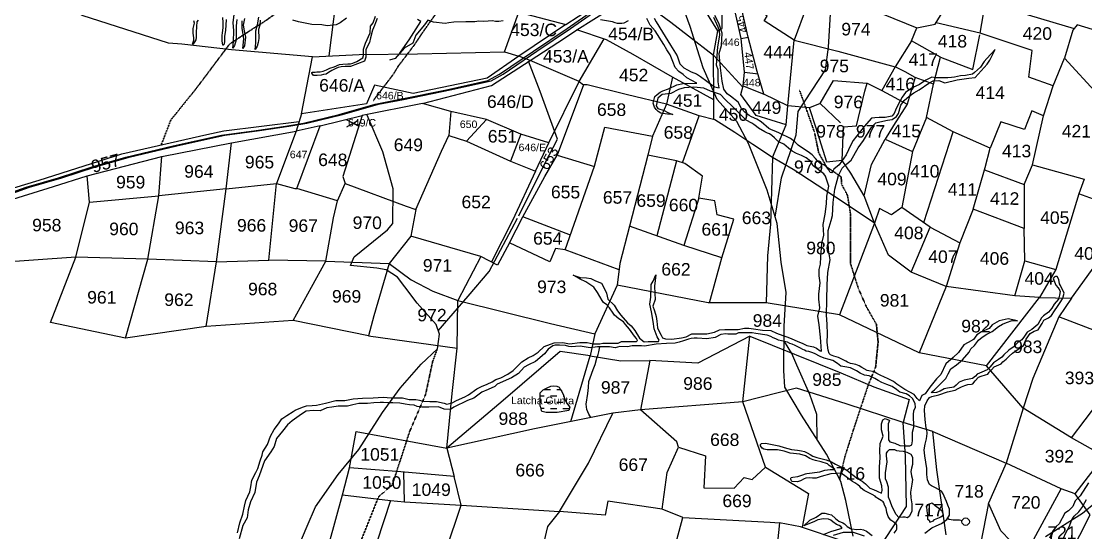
# Model space of a CAD drawing. Header units: inches. Extents: x 304037 to 460575, y 1453943 to 1639883.
# Drawn here: x 343089 to 345989, y 1588310 to 1589703 of the extents above; entities that cross this region are included whole.
import ezdxf

# ---------------------------------------------------------------- set-up
doc = ezdxf.new("R2010")
doc.units = ezdxf.units.IN
doc.header["$MEASUREMENT"] = 0
doc.linetypes.add('ACAD_ISO02W100', pattern=[15, 12, -3])
doc.linetypes.add('ACAD_ISO07W100', pattern=[3, 0, -3])
for name, color, linetype in [('CARTTRACK', 30, 'ACAD_ISO02W100'), ('NALA', 4, 'Continuous'), ('SURVEY_BND', 7, 'Continuous'), ('SURVEY_NO', 7, 'Continuous'), ('WATER_BODY', 4, 'Continuous')]:
    doc.layers.add(name, color=color, linetype=linetype)
doc.layers.add('FOOTPATH', color=150, linetype='ACAD_ISO07W100', lineweight=30)
doc.layers.add('ROAD', color=1, linetype='Continuous', lineweight=25)
doc.styles.get("Standard").update_dxf_attribs({"font": 'arial.ttf'})
doc.dimstyles.get("Standard").update_dxf_attribs({"dimtxt": 0.18, "dimasz": 0.18, "dimexe": 0.18, "dimexo": 0.0625, "dimgap": 0.09, "dimtad": 0, "dimtih": 1, "dimtoh": 1, "dimdec": 4, "dimzin": 0, "dimdsep": 46, "dimtxsty": 'Standard', "dimcen": 0.09, "dimadec": 0, "dimazin": 0, "dimtfac": 1, "dimtdec": 4, "dimtofl": 0, "dimtmove": 0, "dimatfit": 3, "dimfxl": 0, "dimtolj": 1, "dimtzin": 0, "dimarcsym": 0})
pattern_1 = [(0, (1710.635, -71.4958), (1.25, 1.25), [1.25, -1.25])]

# ---------------------------------------------------------------- blocks, each defined once
blk = doc.blocks.new('DACHURU')
at = {"layer": 'WATER_BODY'}
h = blk.add_hatch(dxfattribs=at)
h.set_pattern_fill('DASH', color=256, scale=10, style=0)
h.set_pattern_definition(pattern_1)
h.paths.add_polyline_path([(2135.03, 410.71), (2134.54, 410.92), (2133.91, 410.97), (2133.35, 410.86), (2132.63, 410.57), (2131.88, 410.18), (2131.26, 409.57), (2131.26, 408.74), (2131.26, 407.54), (2131.28, 406.97), (2131.44, 406.43), (2131.56, 405.97), (2131.69, 405.81), (2132.5, 405.65), (2134.67, 405.65), (2136.97, 406.07), (2137.18, 406.74), (2136.5, 407.57), (2136.19, 408.25), (2135.94, 409.1), (2135.57, 409.83), (2135.23, 410.29)])
h.paths.add_polyline_path([(2125.06, 406.85), (2137.84, 406.85), (2137.84, 409.21), (2125.06, 409.21)], flags=9)
h = blk.add_hatch(dxfattribs=at)
h.set_pattern_fill('DASH', color=256, scale=10, style=0)
h.set_pattern_definition(pattern_1)
h.paths.add_polyline_path([(2132.63, 410.57), (2131.88, 410.18), (2131.26, 409.57), (2131.26, 408.74), (2131.26, 407.54), (2131.28, 406.97), (2131.44, 406.43), (2131.56, 405.97), (2131.69, 405.81), (2132.5, 405.65), (2134.67, 405.65), (2136.97, 406.07), (2137.18, 406.74), (2136.5, 407.57), (2136.19, 408.25), (2135.94, 409.1), (2135.57, 409.83), (2135.23, 410.29), (2135.03, 410.71), (2134.54, 410.92), (2133.91, 410.97), (2133.35, 410.86)])
at = {"layer": 'CARTTRACK'}
for points in [[(2193.78, 381.34), (2192.26, 388.42), (2191.26, 392.22), (2188.37, 397.62), (2183.38, 405.36), (2180.01, 410.96), (2179.77, 414.25), (2179.79, 423.07), (2180.16, 429.83), (2179.17, 435.85), (2178.31, 443.53), (2176.28, 450.15), (2172.53, 459.43), (2170.19, 463.85), (2166.24, 468.19), (2163.41, 474.46), (2160.77, 482.69), (2158.8, 487.92)], [(2232.1, 381.46), (2239.5, 386.12), (2245.04, 390.81)], [(2177.92, 444.79), (2179.11, 452.67), (2181.98, 461.2), (2182.4, 465.91), (2187.76, 474.23), (2188.36, 478.71), (2189.15, 493.54), (2188.87, 502.06), (2188.04, 510.27)], [(2110.88, 421.79), (2116.8, 428.76), (2120.98, 433.69), (2126.82, 444.82), (2131.94, 455.28), (2134.42, 460.09), (2130.91, 469.58), (2128.59, 475.63)], [(2081.45, 374.37), (2084.94, 382.75), (2086.6, 386.61), (2091.11, 393.05), (2095.15, 398.07), (2099.88, 405.45), (2103.35, 410.31), (2107.51, 415.14), (2110.72, 418.23), (2111.1, 421.15), (2110.44, 423.08), (2106.66, 427.3), (2104.2, 430.56), (2102.71, 432.43), (2100.42, 433.92), (2098.55, 434.21), (2093.31, 434.71), (2094.07, 436.46), (2100.68, 441.87), (2101.7, 443.14), (2101.73, 450.03), (2099.63, 457.39), (2096.46, 464.71)], [(2186.54, 400.46), (2186.42, 405.52), (2184.97, 409.52), (2182.36, 415.31), (2181.4, 417.64), (2179.92, 420.01)]]:
    blk.add_lwpolyline(points, dxfattribs=at)
at = {"layer": 'FOOTPATH', "ltscale": 0.0001}
for points in [[(2055.47, 458.58), (2057.36, 463.54), (2062.33, 469.76), (2067.26, 476.39), (2068.98, 478.72), (2072.77, 481.24), (2076.2, 483.45), (2079.72, 486), (2084.2, 489.9), (2087.64, 493.17), (2090.37, 496.18), (2091.36, 499.29), (2093.97, 503.39), (2096.1, 509.69), (2098.1, 518.21), (2100.44, 525.47), (2101.21, 530.41), (2103.73, 536.31), (2105.48, 539.93), (2109.44, 537.37), (2113.32, 534.69), (2117.41, 531.5), (2120.44, 528.37), (2122.73, 526.58)], [(2097.64, 467.56), (2101.64, 472.85), (2102.65, 474.53), (2105.75, 478.66), (2107.39, 481.13), (2108.4, 482.6), (2112.32, 488.2)], [(2191.01, 392.69), (2192.08, 397.24), (2193.72, 402.48), (2195.39, 407.65), (2196.7, 411.62), (2198.09, 415.05), (2198.55, 420.04), (2198.19, 423.55), (2196.17, 427.06), (2194.53, 430.77), (2192.94, 435.73), (2192.94, 442.78), (2192.94, 445.4), (2192.3, 449.23), (2191.13, 451.39), (2191.02, 452.9), (2188.1, 454.87), (2186.51, 457.68), (2185.66, 461.72), (2184.14, 465.97), (2182.65, 470.05)], [(2084.48, 358.49), (2086.17, 361.96), (2090.3, 369.3), (2093.09, 374.4), (2095.37, 379.03), (2099.15, 388.65), (2101.87, 391.04), (2105.29, 401.72), (2108.43, 409.13), (2109.79, 415.65), (2110.72, 418.23)]]:
    blk.add_lwpolyline(points, dxfattribs=at)
at = {"layer": 'NALA'}
for points in [[(2153.55, 484.32), (2153.96, 483.6), (2155.24, 481.57), (2156.88, 478.98), (2158.23, 476.84), (2158.76, 475.28), (2159.52, 474.45), (2161.01, 473.7), (2162.07, 473.26), (2162.86, 472.72), (2164.15, 471.83), (2165.71, 470.68), (2166.59, 470.5), (2166.42, 471.72), (2166.37, 474.08), (2166.04, 475.05), (2166.31, 478.7), (2166.68, 481.02), (2166.63, 481.85), (2166.34, 482.6), (2165.45, 484.51)], [(2235.62, 380.99), (2236.25, 382.35), (2236.82, 383.4), (2237.36, 384.78), (2237.78, 385.56), (2238.74, 386.42), (2239.32, 387.22), (2240.24, 388.88)], [(2240.61, 392.2), (2238.97, 389.58), (2238, 388.56), (2237.52, 387.44), (2236.7, 386.61), (2235.93, 386.1), (2234.83, 383.97), (2234.22, 383.45), (2233.49, 382.44), (2232.95, 381.12)], [(2208.09, 382.01), (2209.43, 383.05), (2210.29, 383.48), (2211.41, 383.94), (2212.42, 384.74), (2212.99, 385.6), (2212.99, 386.8), (2212.64, 387.59), (2212.32, 388.31), (2212.08, 388.93), (2211.69, 389.86), (2211.37, 390.38), (2210.14, 391.06), (2209.36, 391.43), (2208.97, 391.69), (2208.52, 392.64), (2208.37, 393.66), (2208.37, 394.89), (2207.96, 397.41), (2207.83, 398.58), (2208.04, 399.74), (2208.32, 400.78), (2208.43, 401.84), (2208.37, 402.62), (2208.21, 402.92), (2208, 404.66), (2207.89, 406.45), (2207.91, 407.36), (2208.37, 408.34), (2208.86, 409.01), (2209.32, 409.2), (2210.74, 409.57), (2212.43, 410.17), (2213.95, 410.51), (2214.54, 410.88), (2215.23, 411.18), (2215.9, 411.46), (2216.5, 411.67), (2217.2, 411.74), (2217.47, 411.83), (2217.95, 412.37), (2218.58, 413.1), (2219.12, 413.34), (2220.02, 413.62), (2220.46, 413.71), (2220.74, 414.12), (2221.15, 414.62), (2221.73, 415.18), (2223.09, 415.84), (2223.43, 416.21), (2224.06, 416.77), (2224.71, 417.33), (2225.35, 417.94), (2227.53, 419.47), (2228.03, 420.73), (2228.83, 421.9), (2229.62, 422.38), (2230.42, 422.6), (2230.79, 423.14), (2231.22, 423.87), (2231.57, 424.56), (2232.49, 425.03), (2233.06, 425.53), (2233.66, 426.43), (2234.24, 427.3), (2234.94, 428.29), (2235.3, 428.96), (2235.61, 429.98), (2234.82, 431.51), (2234.63, 431.81), (2234.52, 432.69), (2234.14, 433.3), (2233.87, 433.26), (2233.57, 433.15), (2233.36, 432.84), (2233.66, 432.18), (2233.92, 431.57), (2234.39, 431.03), (2234.72, 430.51), (2234.76, 430.29), (2234.68, 429.54), (2234.44, 428.74), (2233.57, 427.78), (2233.14, 426.93), (2232.5, 426.15), (2231.48, 425.44), (2231.07, 424.99), (2230.77, 424.42), (2230.36, 423.71), (2229.15, 422.68), (2228.22, 422.18), (2227.7, 421.36), (2227.19, 420.61), (2226.39, 420.07), (2225.67, 419.27), (2224.6, 418.53), (2223.59, 417.63), (2223.26, 417.14), (2222.59, 416.7), (2221.56, 416.03), (2220.84, 415.13), (2220.3, 414.59), (2219.24, 414.13), (2218.34, 413.74), (2218.03, 413.35), (2217.43, 412.83), (2215.77, 412.53), (2214.75, 412.14), (2214.14, 411.49), (2213.66, 411.1), (2212.41, 410.91), (2211.74, 410.78), (2210.96, 410.28), (2210.21, 410.06), (2209.43, 409.95), (2209.17, 410.02), (2209.86, 410.58), (2210.77, 411.51), (2212.08, 412.84), (2212.58, 413.79), (2213.06, 414.77), (2214.22, 415.54), (2215.41, 416.54), (2216.74, 418.13), (2217.05, 418.75), (2217.78, 419.42), (2218.53, 420.48), (2219.31, 421.11), (2220.24, 421.69), (2221.3, 422.24), (2222.53, 423.26), (2223.32, 423.71), (2224.12, 424.08), (2225.27, 424.49), (2226.3, 424.38), (2224.43, 424.77), (2222.65, 424.38), (2221.29, 423.56), (2220.64, 422.87), (2219.18, 422.2), (2218.23, 421.57), (2217.56, 420.62), (2216.53, 420.05), (2215.64, 419.53), (2214.58, 418), (2213.5, 417), (2212.1, 415.73), (2211.09, 413.64), (2210.25, 412.78), (2208.88, 411.09), (2208, 409.73), (2207.35, 409.42), (2206.88, 408.36), (2206.4, 408.8), (2205.77, 409.62), (2204.93, 410.09), (2203.94, 410.61), (2202.32, 411.65), (2201.63, 412.15), (2200.6, 412.71), (2199.7, 413.08), (2199.11, 413.36), (2198.36, 413.77), (2197.82, 414.1), (2196.39, 414.36), (2195.35, 414.96), (2194.79, 415.26), (2194.17, 415.52), (2193.5, 415.67), (2193.06, 415.74), (2192.48, 415.98), (2192.11, 416.21), (2191.32, 416.56), (2190.65, 416.88), (2189.76, 417.15), (2189.11, 417.45), (2188.84, 417.69), (2188.6, 418.34), (2188.41, 419.89), (2188.43, 421.52), (2188.37, 423.53), (2188.24, 425.34), (2188.28, 428.36), (2188.37, 431.38), (2188.47, 433.81), (2188.89, 436.39), (2188.54, 438.36), (2188.52, 439.72), (2188.47, 442.19), (2189.06, 444.2), (2189.34, 445.21), (2189.46, 447.81), (2189.76, 450.42), (2190.47, 453.16), (2191.18, 454.61), (2192.14, 455.5), (2192.99, 456.23), (2194.35, 458.71), (2195.41, 460.19), (2196.92, 462.7), (2197.86, 463.73), (2198.68, 463.92), (2200.16, 464.24), (2201.15, 464.4), (2201.95, 464.97), (2202.37, 465.62), (2202.84, 467.27), (2203.48, 468.18), (2204.49, 469.07), (2205.4, 469.75), (2206.47, 470.3), (2208.37, 471.69), (2209.22, 472.13), (2210.41, 472.18), (2211.59, 471.78), (2214.03, 472.34), (2216.36, 472.7), (2217.63, 472.86), (2219.99, 475.51), (2220.5, 476.33), (2221.59, 478.42), (2219.89, 476.66), (2219.42, 476.02), (2218.67, 474.92), (2217.51, 473.87), (2217.09, 473.52), (2215.68, 473.26), (2214.69, 473.19), (2214.11, 473.05), (2213.5, 472.91), (2212.93, 472.79), (2212.18, 472.72), (2211.66, 472.72), (2210.68, 472.72), (2209.74, 472.75), (2208.98, 472.84), (2207.81, 472.25), (2206.56, 471.36), (2205.1, 470.7), (2203.73, 469.78), (2203.1, 468.82), (2202.72, 468.09), (2201.92, 466.56), (2201.5, 465.6), (2201.08, 465.04), (2199.74, 464.8), (2198.52, 464.8), (2197.69, 464.73), (2196.97, 464.64), (2195.53, 462.95), (2193.39, 460.17), (2192.92, 459.27), (2191.98, 457.28), (2190.62, 455.33), (2189.55, 454.45), (2189.32, 454.02), (2189.06, 453.67), (2188.85, 453.77), (2188.52, 454.26), (2188.1, 454.87), (2187.58, 455.27), (2186.78, 455.64), (2186.29, 456.04), (2185.89, 456.56), (2185.21, 457.26), (2184.69, 457.64), (2182.43, 459.18), (2181.75, 459.83), (2180.9, 460.47), (2180.24, 460.8), (2179.33, 461.19), (2178.67, 461.55), (2177.92, 461.88), (2177.09, 462.2), (2176.55, 462.46), (2175.04, 463.76), (2174.12, 464.33), (2173.09, 464.77), (2172.64, 465.03), (2171.75, 465.71), (2171.09, 466.42), (2170.39, 467.71), (2168.86, 468.86), (2168.18, 469.35), (2167.56, 470.26), (2167.21, 471.83), (2166.83, 474.53), (2166.55, 477.37), (2167, 478.98), (2167.16, 481.44), (2166.48, 483.38), (2165.7, 484.93)], [(2102.94, 477.11), (2103.96, 478.59), (2104.8, 479.73), (2107.1, 483.42), (2106.4, 483.81)], [(2098.4, 484), (2098.02, 483.12), (2097.84, 482.59), (2097.46, 481.66), (2097.05, 480.08), (2096.84, 479.15), (2096.12, 477.76), (2096.16, 476.26), (2095.9, 475.48), (2094.52, 474.92), (2093.09, 474.36), (2092.07, 474.34), (2091.26, 474.32), (2090.68, 474.14), (2090.22, 473.94), (2089.4, 473.56), (2088.73, 473.15), (2088.24, 472.85), (2087.71, 472.73), (2087.24, 472.64), (2086.47, 472.57), (2086.09, 472.57), (2085.73, 472.57), (2085.38, 473.04), (2085.38, 473.13), (2085.57, 473.21), (2086.1, 473.24), (2086.42, 473.28), (2087.09, 473.3), (2087.64, 473.44), (2088.35, 473.72), (2088.99, 474), (2089.86, 474.32), (2090.93, 474.74), (2091.56, 474.83), (2092.6, 474.89), (2093.1, 474.89), (2093.58, 475.04), (2094.35, 475.37), (2095.53, 476.1), (2095.68, 476.58), (2095.68, 477.26), (2095.68, 477.85), (2096.08, 479.06), (2096.97, 481.1), (2097.05, 482.44), (2097.56, 483.07), (2098.06, 484.41)], [(2092.24, 484), (2091.03, 483.05), (2090.19, 482.65), (2088.42, 482.47), (2087.32, 482.68), (2085.36, 482.69), (2082.7, 483.2), (2081.54, 483.55)], [(2075.09, 483.5), (2075.02, 482.52), (2074.74, 481.65), (2074.78, 479.85), (2074.68, 479.06), (2074.46, 478.35), (2074.06, 477.64), (2074.21, 478.97), (2074.21, 480.23), (2074.22, 481.41), (2074.51, 482.61), (2074.79, 484.12)], [(2071.93, 483.8), (2071.66, 482.48), (2071.85, 481.34), (2072.17, 480.08), (2071.93, 478.39), (2071.61, 477.83), (2071.79, 479.76), (2071.47, 481.89), (2071.47, 483.35)], [(2070.39, 483.6), (2070.27, 482.38), (2070.27, 480.87), (2070.31, 479.54), (2069.97, 478.45), (2069.65, 477.91), (2069.77, 479.26), (2069.85, 481.35), (2069.7, 483.01), (2069.86, 484.57)], [(2068.31, 483.64), (2068.16, 481.41), (2067.98, 480.3), (2067.94, 479.29), (2067.88, 478.68), (2067.73, 478.52), (2067.67, 478.51), (2067.49, 479.36), (2067.49, 480.41), (2067.54, 480.98), (2067.68, 481.97), (2067.68, 483.04), (2067.61, 484.03)], [(2062.67, 483.46), (2062.44, 483.09), (2062.39, 482.21), (2062.29, 480.96), (2062.29, 480.01), (2062.25, 479.56), (2061.7, 478.67), (2061.62, 478.64), (2061.88, 479.43), (2061.85, 479.92), (2061.71, 480.83), (2061.71, 481.79), (2061.98, 482.82), (2061.84, 483.34)], [(2071.1, 381.34), (2071.52, 383.3), (2072.09, 385.07), (2072.47, 386.64), (2072.72, 387.79), (2073.51, 389.54), (2073.72, 390.49), (2073.85, 391.86), (2074.69, 393.35), (2075.08, 394.16), (2075.54, 395.68), (2075.91, 396.83), (2076.04, 397.53), (2076.94, 398.96), (2077.53, 400.61), (2078.25, 401.96), (2079.12, 403.08), (2079.77, 404.12), (2080.81, 404.74), (2082.05, 405.59), (2082.45, 405.82), (2083.89, 406.45), (2084.67, 406.7), (2085.86, 406.76), (2086.69, 406.83), (2088.48, 407.26), (2090.53, 407.84), (2092.33, 407.8), (2094.02, 408.19), (2095.88, 408.31), (2097.95, 408.35), (2099.98, 408.55), (2101.56, 408.41), (2103.06, 408.41), (2103.84, 408.41), (2105.17, 408.1), (2106.49, 408.1), (2107.18, 407.96), (2108.09, 407.75), (2109.28, 407.74), (2110.58, 407.74), (2112.13, 407.37), (2112.65, 407.21), (2113.72, 407.44), (2114.62, 407.93), (2116.26, 408.7), (2116.96, 409.08), (2118.66, 410.29), (2119.57, 410.75), (2120.71, 411.2), (2121.7, 411.7), (2122.41, 412.13), (2123.43, 412.53), (2124.76, 413.22), (2125.85, 413.97), (2127.56, 415.69), (2128.8, 416.49), (2129.84, 416.97), (2130.82, 417.67), (2131.99, 418.79), (2134.02, 419.52), (2135.72, 419.6), (2137.08, 419.34), (2139.11, 419.64), (2140.56, 419.65), (2141.79, 419.38), (2143.09, 419.38), (2143.72, 419.48), (2144.5, 419.51), (2144.97, 419.51), (2145.67, 419.51), (2146.78, 419.52), (2147.43, 419.86), (2149.26, 419.85), (2150.38, 419.89), (2150.58, 420.08), (2150.42, 420.49), (2149.98, 420.97), (2149.01, 422.32), (2148.21, 423.27), (2147.76, 423.81), (2146.86, 424.39), (2146.02, 425.08), (2145.71, 425.48), (2144.99, 426.54), (2144.42, 427.17), (2143.76, 427.61), (2143.49, 428.01), (2143.02, 428.83), (2142.57, 429.59), (2141.81, 430.63), (2140.25, 431.69), (2139.1, 432.24), (2138.41, 432.61), (2137.74, 433.01), (2139.13, 432.56), (2140.4, 432.53), (2141.24, 432.37), (2142.03, 431.98), (2142.53, 431.8), (2143.39, 431.45), (2144.04, 430.19), (2144.36, 429.5), (2144.65, 428.27), (2145.93, 427.09), (2146.59, 425.96), (2147.22, 425.1), (2148.58, 423.62), (2149.29, 423.02), (2150.08, 422.04), (2151, 420.52), (2151.95, 419.85), (2152.72, 419.9), (2153.72, 419.9), (2154.8, 419.92), (2154.89, 420.16), (2154.51, 420.81), (2153.94, 422.42), (2153.68, 423.89), (2153.38, 425.84), (2153, 427.34), (2153.2, 428.7), (2153.29, 431.24), (2153.64, 431.92), (2154.19, 433.17), (2153.91, 430.91), (2154.01, 429.47), (2154.05, 428.3), (2153.6, 426.95), (2153.95, 425.98), (2154.32, 424.89), (2154.45, 423.97), (2154.6, 422.64), (2154.84, 422.04), (2155.28, 421.16), (2155.6, 420.61), (2156.19, 420.44), (2157.43, 420.39), (2159.35, 420.63), (2160.31, 420.86), (2161.39, 421.46), (2163.21, 421.46), (2164.4, 421.48), (2165.91, 421.81), (2166.9, 422.27), (2167.97, 422.35), (2169, 422.36), (2170.64, 422.39), (2171.88, 422.64), (2172.78, 422.66), (2173.68, 422.53), (2175.47, 422.24), (2177.18, 422.21), (2178.27, 421.71), (2179.53, 421.22), (2180.58, 420.91), (2181.38, 420.59), (2182.4, 420.09), (2183.53, 419.68), (2184.36, 419.23), (2185.7, 419.03), (2186.26, 418.71), (2186.99, 418.24), (2187.25, 418.12), (2187.04, 420.97), (2186.79, 423.39), (2186.51, 425.12), (2186.91, 426.78), (2186.71, 428.53), (2186.71, 429.49), (2186.93, 431.74), (2186.76, 433.15), (2186.76, 434.39), (2186.96, 435.49), (2187.05, 436.93), (2187.22, 439.59), (2187.64, 441.28), (2187.5, 443.4), (2187.84, 445.43), (2188.12, 447.49), (2188.15, 449.02), (2188.57, 451.05), (2187.9, 453), (2187.58, 453.48), (2185.42, 455.08), (2184.86, 456.01), (2184.01, 456.69), (2183.11, 457.11), (2182.09, 457.54), (2181.24, 457.99), (2180.5, 458.55), (2179.57, 459.37), (2178.81, 459.71), (2178.36, 459.96), (2177.68, 460.64), (2177.14, 461.09), (2176.66, 461.38), (2176.29, 461.55), (2175.78, 461.77), (2174.48, 462.53), (2174.06, 462.84), (2173.58, 463.24), (2173.15, 463.52), (2172.02, 464.12), (2169.27, 466.84), (2167.8, 468.2), (2166.89, 469.21), (2164.88, 469.86), (2163.53, 470.46), (2161.55, 470.6), (2159.63, 470.49), (2158.5, 470.12), (2157, 469.36), (2155.27, 469.13), (2154.42, 468.42), (2154.09, 466.87), (2154.42, 466.33), (2155.67, 465.94), (2156.43, 465.57), (2157.18, 465.22), (2157.38, 465.12), (2156.32, 465.18), (2155, 465.43), (2154.45, 465.75), (2154.09, 466.11), (2153.77, 466.58), (2153.46, 467.37), (2153.81, 468.74), (2154.28, 469.1), (2154.86, 469.57), (2155.38, 469.88), (2156.48, 470.25), (2158.14, 471.1), (2159.4, 471.34), (2162.12, 471.43), (2160.16, 472.46), (2159.43, 473.13), (2158.56, 473.71), (2157.79, 474.49), (2157.35, 475.72), (2156.78, 477.01), (2156.11, 478.06), (2155.54, 479.06), (2153.78, 481.82), (2152.76, 482.91), (2152.12, 484.25)], [(2148.39, 483.8), (2147.57, 483.27), (2147.13, 483.2), (2146.3, 483.2), (2145.82, 483.38), (2145.29, 483.58), (2144.49, 483.66), (2142.86, 483.91)], [(2123.5, 483.63), (2122.65, 483.47), (2121.97, 483.52), (2121.34, 483.61), (2119.63, 483.51), (2118.67, 483.56), (2117.81, 483.42), (2116.98, 483.41), (2116.04, 483.41), (2113.63, 483.3), (2112.63, 483.19), (2111.96, 483.02), (2109.63, 483.3), (2108.47, 483.68), (2107.8, 482.79), (2106.1, 480.67), (2105.52, 479.06), (2103.8, 478.07), (2101.99, 476.04), (2100.88, 475.71)], [(2196.07, 381.36), (2193.88, 382.07), (2191.82, 382.07), (2189.8, 381.46)], [(2187.88, 381.64), (2188.67, 381.98), (2189.3, 382.24), (2191.58, 382.91), (2191.31, 383.22), (2190.96, 383.41), (2190.48, 383.63), (2189.69, 384.18), (2189.29, 384.47), (2188.86, 384.67), (2187.87, 384.73), (2186.75, 384.53), (2186.05, 384.18), (2183.92, 383.3), (2185.13, 384.43), (2186.38, 385.06), (2187.55, 385.86), (2188.12, 385.9), (2188.82, 385.7), (2189.43, 385.52), (2190.24, 384.82), (2190.9, 384.29), (2191.71, 383.94), (2192.05, 383.74), (2192.59, 383.22), (2193.25, 382.82), (2193.49, 382.78), (2194.54, 382.65), (2195.26, 382.72), (2195.86, 382.57), (2196.45, 382.3), (2197.59, 381.49)], [(2201.98, 381.95), (2202.18, 382.21), (2202.33, 382.48), (2202.46, 382.78), (2202.51, 383.11), (2202.51, 383.49), (2202.4, 383.71), (2201.85, 384.15), (2201.26, 384.54), (2200.99, 384.89), (2200.75, 385.29), (2200.49, 386.08), (2200.33, 386.92), (2200.03, 387.55), (2199.87, 387.97), (2199.7, 388.22), (2199.3, 388.48), (2198.64, 388.85), (2198.29, 389.11), (2198.12, 389.29), (2197.53, 389.67), (2197.02, 389.89), (2196.45, 390.17), (2195.92, 390.46), (2195.35, 390.87), (2195.06, 391.2), (2194.69, 391.56), (2194.04, 391.97), (2193.57, 392.24), (2191.36, 393.86), (2189.29, 393.71), (2187.36, 393.16), (2186.37, 392.83), (2185.59, 392.86), (2184.95, 392.87), (2184.32, 392.81), (2183.94, 392.68), (2183.24, 392.29), (2182.65, 392.07), (2181.59, 392.17), (2181.47, 392.3), (2181.33, 392.61), (2181.32, 392.83), (2181.35, 392.95), (2181.73, 393.03), (2182.68, 393.18), (2183.28, 393.36), (2183.71, 393.51), (2184.23, 393.68), (2184.5, 393.78), (2187.07, 394.11), (2188.08, 394.47), (2189.16, 394.57), (2190.06, 394.58), (2189.5, 394.98), (2188.92, 395.36), (2188.57, 395.69), (2187.34, 396.08), (2186.19, 396.33), (2185.74, 396.46), (2185.04, 396.76), (2184.21, 397.25), (2183.06, 397.59), (2181.17, 397.76), (2179.94, 398.21), (2178.59, 398.41), (2177.22, 398.41), (2176.58, 398.41), (2175.87, 398.53), (2175.57, 398.79), (2175.2, 399.25), (2175.2, 399.48), (2175.41, 399.66), (2176.22, 399.77), (2178.86, 399.22), (2179.96, 398.94), (2181.42, 398.55), (2182.62, 398.37), (2183.41, 398.25), (2183.97, 398.15), (2184.52, 397.88), (2185.1, 397.57), (2185.69, 397.23), (2186.45, 396.94), (2188.34, 396.5), (2189.37, 396.13), (2190.19, 395.67), (2191.24, 395.15), (2191.78, 394.84), (2192.43, 394.43), (2194.66, 392.77), (2195.55, 392.27), (2196.21, 391.76), (2197.03, 390.92), (2197.76, 390.64), (2198.51, 390.28), (2199.38, 389.93), (2199.53, 390.48), (2199.42, 391.41), (2198.99, 392.89), (2198.99, 394.25), (2198.99, 395.14), (2199.08, 396.98), (2199.03, 398.34), (2199.05, 399.82), (2199.64, 401.25), (2199.32, 402.52), (2199.32, 403.76), (2199.55, 404.54), (2200.01, 404.8), (2200.85, 404.48), (2200.91, 404.4), (2200.65, 403.73), (2200.65, 402.81), (2200.71, 401.68), (2200.71, 400.56), (2200.97, 400.18), (2201.98, 399.89), (2203.02, 399.46), (2204.15, 399.37), (2205.01, 399.4), (2205.39, 399.58), (2205.48, 400.38), (2205.48, 400.99), (2205.53, 402.12), (2205.74, 403.1), (2205.68, 405.57), (2205.76, 406.44), (2206.08, 407.04), (2206.01, 407.84), (2205.48, 408.8), (2204.89, 409.33), (2204.17, 409.72), (2202.95, 410.08), (2202.25, 410.62), (2201.41, 411.18), (2200.34, 411.6), (2199.36, 412), (2198.58, 412.38), (2197.91, 412.78), (2196.82, 413.26), (2195.89, 413.44), (2195.01, 413.8), (2194.28, 414.24), (2193.08, 414.88), (2191.95, 415.04), (2191.12, 415.17), (2190.48, 415.71), (2189.52, 416.32), (2188.83, 416.5), (2187.84, 416.74), (2186.99, 417.07), (2185.9, 417.67), (2185.33, 417.87), (2184.73, 418.06), (2184.25, 418.12), (2183.86, 418.31), (2183.59, 418.49), (2183.11, 418.71), (2182.53, 419), (2182, 419.26), (2181.41, 419.48), (2180.99, 419.67), (2180.51, 419.88), (2179.92, 420.01), (2179.3, 420.17), (2178.72, 420.31), (2178.19, 420.55), (2177.65, 420.76), (2177.17, 421.03), (2176.44, 421.31), (2174.16, 421.63), (2173.47, 421.7), (2172.19, 421.71), (2170.73, 421.71), (2170.19, 421.47), (2168.62, 421.44), (2168.2, 421.47), (2167.22, 421.39), (2166.1, 420.77), (2164.4, 420.48), (2162.49, 420.6), (2161.89, 420.59), (2161.32, 420.55), (2160.74, 420.41), (2159.75, 420.09), (2158.88, 419.8), (2158.11, 419.58), (2156.41, 419.5), (2154.35, 419.39), (2151.97, 418.99), (2151.41, 418.99), (2150.84, 419.02), (2150.16, 419.03), (2149.54, 419.03), (2148.58, 418.84), (2147.07, 418.84), (2146.14, 418.6), (2145.02, 418.81), (2143.85, 418.81), (2142.63, 418.76), (2141.18, 418.59), (2139.16, 418.86), (2138.25, 418.79), (2137.55, 418.75), (2136.89, 418.84), (2136.23, 419.02), (2135.08, 419.05), (2134.18, 419.05), (2133.74, 418.94), (2132.77, 418.25), (2132.09, 417.31), (2130.27, 415.76), (2128.89, 415.11), (2128.06, 414.66), (2126.91, 413.38), (2125.54, 412.5), (2122.7, 411.23), (2122.22, 410.75), (2120.86, 410.14), (2119.63, 409.61), (2118.06, 408.41), (2116.78, 407.93), (2114.06, 406.63), (2113.38, 406.13), (2112.14, 406.17), (2110.99, 406.65), (2109.11, 406.55), (2107.71, 406.58), (2106.76, 406.73), (2106.18, 406.98), (2105.25, 407.03), (2104.39, 407.16), (2103.29, 407.36), (2101.93, 407.39), (2100.93, 407.39), (2100.04, 407.43), (2099.38, 407.46), (2098.1, 407.41), (2096.85, 407.27), (2095.89, 407.27), (2095.1, 407.25), (2093.95, 406.96), (2092.88, 406.72), (2091.03, 406.67), (2089.78, 406.46), (2088.72, 406.32), (2087.45, 405.76), (2086.03, 405.76), (2084.62, 405.63), (2083.7, 405.07), (2081.88, 403.69), (2080.95, 402.92), (2079.94, 401.63), (2078.75, 400.19), (2078.3, 398.6), (2077.63, 397.54), (2076.41, 395.72), (2076.09, 394.76), (2075.32, 392.71), (2074.78, 391.45), (2074.52, 389.42), (2073.61, 387.54), (2073.18, 385.94), (2072.98, 384.32), (2072.15, 382.81), (2071.43, 380.15)], [(2141.38, 404.67), (2140.98, 405.37), (2140.6, 406.25), (2140.41, 407.35), (2140.76, 409.49), (2140.91, 410.68), (2140.91, 411.88), (2141.21, 412.6), (2141.78, 414.26), (2142.18, 415.28), (2142.51, 416.49), (2142.76, 417.24), (2142.88, 417.8), (2143.13, 418.78)], [(2215.48, 384.51), (2214.96, 384.64), (2214.29, 384.64), (2213.68, 384.64), (2212.93, 384.72), (2212.57, 384.97)]]:
    blk.add_lwpolyline(points, dxfattribs=at)
for points in [[(2204.16, 385.18), (2203.68, 385.18), (2202.9, 385.09), (2202.33, 385.66), (2201.52, 387.22), (2201.13, 388.36), (2200.77, 389.14), (2200.77, 390.15), (2200.77, 391.14), (2200.44, 392.16), (2200.14, 392.76), (2200.17, 393.99), (2200.47, 396.19), (2200.32, 397.39), (2200.32, 397.9), (2200.59, 398.32), (2200.95, 398.62), (2201.4, 398.62), (2201.91, 398.62), (2202.33, 398.41), (2202.87, 398.35), (2203.65, 398.29), (2204.37, 398.11), (2204.94, 397.87), (2205.21, 397.72), (2205.51, 397.09), (2205.51, 395.65), (2205.33, 394.95), (2205.21, 394.29), (2205.33, 393.39), (2205.54, 392.64), (2205.42, 391.71), (2205.15, 390.12), (2205.24, 389.02), (2205.42, 387.79), (2205.42, 386.86), (2205.42, 386.35), (2204.97, 385.39), (2204.58, 385)], [(2208.9, 384.59), (2209.03, 384.19), (2209.8, 384.43), (2209.96, 384.72), (2210.95, 385.15), (2211.24, 385.28), (2211.77, 385.65), (2211.48, 386.37), (2211.13, 386.66), (2210.76, 386.98), (2210.41, 387.19), (2210.02, 387.54), (2209.56, 387.93), (2209.4, 387.99), (2209.09, 387.83), (2208.5, 387.64), (2208.34, 387.24), (2208.47, 386.42), (2208.55, 385.65), (2208.58, 384.8)]]:
    blk.add_lwpolyline(points, close=True, dxfattribs=at)
at = {"layer": 'ROAD'}
for points in [[(2022.41, 447.77), (2028.58, 449.98), (2035.05, 451.88), (2041.7, 454.14), (2048.42, 456.08), (2057.88, 458.36), (2067.46, 460.54), (2074.35, 461.52), (2080.19, 462.39), (2083.8, 463.06), (2090.87, 464.82), (2098.07, 466.89), (2103.03, 467.89), (2112.29, 469.84), (2120.47, 471.7), (2122.84, 472.98), (2129.54, 477.63), (2136.22, 482.18), (2143.01, 486.9)], [(2023.09, 447.77), (2029.26, 449.98), (2035.72, 451.88), (2042.38, 454.14), (2049.1, 456.08), (2058.56, 458.36), (2068.14, 460.54), (2075.03, 461.52), (2080.87, 462.39), (2084.48, 463.06), (2091.55, 464.82), (2098.74, 466.89), (2103.71, 467.89), (2112.97, 469.84), (2121.15, 471.7), (2123.52, 472.98), (2130.22, 477.63), (2136.9, 482.18), (2143.69, 486.9)]]:
    blk.add_lwpolyline(points, dxfattribs=at)
at = {"layer": 'SURVEY_BND'}
for points in [[(2207.58, 504.93), (2203.9, 496.53), (2202.15, 493.12), (2199.24, 485.36), (2205.96, 482.7), (2209.6, 483.44), (2213.07, 489.2), (2207.36, 492.04), (2208.27, 494.92)], [(2136.01, 482.96), (2145.79, 489.47), (2147.36, 491.7), (2154.75, 498.43), (2157.06, 500.55), (2158.85, 501.22)], [(2166.25, 481.86), (2162.78, 487.43), (2161.43, 489.63), (2159.94, 493.5), (2158.17, 497.79)], [(2085.54, 476.28), (2069.35, 477.57), (2059.44, 478.65), (2056.78, 478.85), (2039.56, 484.28), (2030.88, 490.59)], [(2088.82, 476.45), (2090.71, 491.72)], [(2157.27, 472.61), (2149.43, 477.09), (2144.09, 479.99), (2138.18, 481.92), (2144.91, 486.18), (2149.41, 489.03), (2156.93, 483.52), (2160.44, 480.86), (2165.43, 476.99)], [(2170.96, 480.38), (2169.53, 486.6), (2168.85, 486.81), (2169.22, 488.02)], [(2180.32, 466.98), (2175.52, 469.32), (2174.19, 473.84), (2172.35, 480.63), (2170.56, 488.26)], [(2181.49, 480.12), (2175.5, 483.93), (2176.1, 484.82), (2171.85, 488.49)], [(2183.93, 486.74), (2181.49, 480.12), (2190.25, 477.95), (2201.67, 474.88)], [(2233.15, 471.25), (2228.31, 472.97), (2228.98, 478.28), (2218.55, 481.7), (2219.59, 487.88), (2237.29, 482.72)], [(2123.78, 477.49), (2126.58, 485.36), (2136.01, 482.96), (2126.63, 476.59)], [(2165.43, 476.99), (2166.25, 481.86), (2167.17, 482.35), (2167.13, 485.09)], [(2218.55, 481.7), (2209.77, 483.71)], [(2247.88, 476.48), (2242.71, 485.73), (2240.98, 482.51), (2237.88, 483.47), (2237.01, 482.37), (2235.37, 476.78), (2242.12, 469.53), (2244.23, 467.2)], [(2138.7, 471.66), (2128.92, 475.75), (2135.76, 480.25), (2138.18, 481.92)], [(2204.9, 480.09), (2205.96, 482.7)], [(2138.7, 471.66), (2143.65, 480.13)], [(2171.61, 473.67), (2170.96, 480.38), (2172.35, 480.63)], [(2186.76, 467.47), (2184.61, 466.6), (2180.32, 466.98), (2181.49, 480.12)], [(2209.29, 471.48), (2210.67, 476.84), (2204.9, 480.09), (2201.67, 474.88)], [(2210.67, 476.84), (2217.13, 474.44), (2218.49, 481.38)], [(2083.41, 464.92), (2085.54, 476.28), (2094.8, 476.75), (2106.48, 477), (2123.78, 477.49), (2126.63, 476.59)], [(2107.5, 467.08), (2121.26, 470.76), (2128.92, 475.75), (2126.63, 476.59), (2120.39, 472.21), (2105.64, 469.09), (2097.92, 470.69), (2096.37, 466.95), (2083.41, 464.92), (2082.33, 461.42)], [(2165.54, 468.14), (2165.43, 476.99), (2171.33, 470.7)], [(2231.3, 465.29), (2233.15, 471.25), (2235.37, 476.78)], [(2171.4, 470.94), (2171.61, 473.67), (2174.34, 473.32)], [(2205.63, 472.75), (2203.65, 473.93), (2201.67, 474.88), (2199, 470.17)], [(2132.71, 459.37), (2138.7, 471.66), (2139.56, 470.98)], [(2156.16, 467.19), (2148.33, 469.04), (2140.3, 470.98), (2139.56, 470.98), (2134.41, 456.94), (2141.86, 454.74)], [(2165.58, 464.2), (2165.54, 468.14), (2157.27, 472.61), (2156.16, 467.19)], [(2190.8, 463.66), (2186.76, 467.47), (2189.36, 472.07), (2196.1, 471.63)], [(2195.64, 449.13), (2192.96, 453.65), (2191.19, 456.15), (2191.44, 462.9), (2194.03, 463.12), (2195.67, 470.01), (2196.1, 471.63), (2199, 470.17), (2204.1, 467.44), (2201.39, 463.16), (2199.77, 460.49)], [(2207.98, 464.79), (2209.29, 471.48), (2205.63, 472.75), (2204.1, 467.44)], [(2180.01, 463.19), (2174.02, 465.06), (2170.9, 469.19), (2171.4, 470.94), (2175.52, 469.32)], [(2113.13, 465.49), (2107.5, 467.08), (2095.5, 464.62), (2091.68, 452.46), (2092.14, 451.07)], [(2159.35, 455.54), (2162.65, 464.94), (2156.16, 467.19), (2153.34, 460.81)], [(2177.34, 456.68), (2180.01, 463.19), (2180.32, 466.98)], [(2090.65, 447.61), (2082.52, 450.03), (2087.13, 462.5), (2095.5, 464.62)], [(2120.3, 463.95), (2113.13, 465.49), (2112.81, 460.72)], [(2177.34, 456.68), (2173.39, 459.26), (2169.81, 461.65), (2165.77, 464.15), (2162.65, 464.94)], [(2191.19, 456.15), (2188.15, 455.82), (2185.92, 462.77), (2184.61, 466.6)], [(2207.53, 443.89), (2213.27, 462), (2207.98, 464.79), (2205.23, 458.05)], [(2227.48, 451.58), (2229.12, 455.52), (2231.3, 465.29), (2228.95, 466.23), (2227.48, 462.54), (2222.78, 464.01), (2220.69, 458.81)], [(1897.26, 382.42), (1906.44, 387.37), (1922.37, 395.19), (1930.32, 399.42), (1936.77, 402.13), (1945.45, 402.55), (1950.3, 406.93), (1963.2, 419.37), (1975.57, 424.48), (1981.19, 426.73), (1984.16, 431.2), (1987.95, 434.78), (1993.92, 437.32), (2001.48, 441.49), (2015.96, 446.71), (2031.19, 451.43), (2047.63, 456.75), (2064.56, 460.7), (2067.93, 461.43), (2082.94, 463.38)], [(2087.13, 462.5), (2082.33, 461.42), (2078.47, 450.97), (2082.13, 450.02), (2082.52, 450.03)], [(2092.33, 463.81), (2094.83, 462.47)], [(2127.12, 461.1), (2120.3, 463.95), (2116.32, 459.62)], [(2146.84, 434.16), (2136.09, 438.04), (2141.86, 454.75), (2143.83, 462.58), (2153.34, 460.81), (2152.48, 457)], [(2068.44, 449.88), (2069.48, 459.03), (2082.33, 461.42)], [(2106.25, 445.94), (2111.36, 457.6), (2112.81, 460.72), (2116.32, 459.62), (2125.1, 455.65), (2130.12, 453.72), (2125.54, 443.89), (2121.39, 435.57)], [(2130.12, 453.72), (2132.71, 459.37), (2127.12, 461.1), (2125.1, 455.65)], [(2197.73, 443.71), (2195.64, 449.13), (2197.06, 455.42), (2199.77, 460.49), (2205.23, 458.05), (2203.16, 446.89)], [(2217.37, 446.59), (2219.71, 454.95), (2220.69, 458.81), (2213.27, 462)], [(2068.44, 449.88), (2055.03, 448.43), (2055.57, 456.26), (2069.48, 459.03)], [(2041.22, 447.1), (2040.71, 452.32), (2055.57, 456.26)], [(2137.11, 441), (2127.63, 444.59), (2131.94, 452.65), (2134.41, 456.94)], [(2158.18, 455.89), (2152.48, 457), (2148.86, 442.84)], [(2197.73, 443.71), (2191.06, 448.12), (2181.47, 454.29), (2177.34, 456.68), (2176.98, 443.41), (2176.39, 437.09), (2176.23, 427.69)], [(2162.65, 448.51), (2163.35, 452.89), (2159.82, 455.4), (2158.18, 455.89), (2154.35, 440.94)], [(2219.58, 454.47), (2227.48, 451.58), (2227.51, 442.78)], [(2229.12, 455.52), (2239.48, 452.68), (2238.4, 449.77)], [(2038.58, 436.12), (2021.64, 434.8), (2024, 446.96), (2034.03, 450.13), (2040.71, 452.32)], [(2066.6, 435.31), (2068.44, 449.88), (2078.47, 450.97)], [(2088.39, 435.56), (2077.02, 435.68), (2078.47, 450.97)], [(2088.39, 435.56), (2089.86, 444.22), (2090.65, 447.61), (2092.14, 451.07), (2104.32, 446.61), (2106.25, 445.94), (2105.3, 440.65)], [(2247.93, 446.34), (2238.4, 449.77), (2233.93, 434.68), (2230.68, 429.08)], [(2052.9, 435.75), (2038.58, 436.12), (2041.22, 447.1), (2055.03, 448.43)], [(2066.6, 435.31), (2052.9, 435.75), (2055.03, 448.43)], [(2167.31, 436.67), (2169.67, 444.36), (2166.31, 445.22), (2165.89, 447.98), (2162.65, 448.51), (2159.72, 439.08)], [(2208.84, 442.99), (2203.16, 446.89), (2201.08, 445.4), (2198.68, 446.65), (2197.73, 443.71)], [(2227.69, 436.38), (2227.51, 442.78), (2217.37, 446.59), (2214.75, 439.9), (2212.06, 431.16)], [(2136.09, 438.04), (2134.14, 438.3), (2133.05, 435.65), (2124.97, 439.38), (2127.63, 444.59)], [(2212.06, 431.16), (2205.09, 433.98), (2200.54, 437.36), (2197.73, 443.71), (2190.85, 425.38)], [(2164.93, 427.63), (2167.31, 436.67), (2159.72, 439.08), (2148.86, 442.84), (2146.98, 435.39), (2146.49, 431.11)], [(2205.09, 433.98), (2208.84, 442.99), (2214.75, 439.9)], [(2119.3, 436.65), (2105.3, 440.65), (2101.04, 435.19), (2105.45, 431.96), (2109.73, 429.69), (2114.74, 427.87)], [(2124.97, 439.38), (2122.6, 434.94), (2119.3, 436.65), (2114.74, 427.87)], [(2237.05, 428.95), (2243.55, 438.12), (2254.2, 433.22), (2250.72, 419.18)], [(2048.53, 419.99), (2033.58, 423.07), (2038.58, 436.12)], [(2064.64, 422.41), (2048.53, 419.99), (2052.9, 435.75)], [(2081.95, 423.68), (2064.64, 422.41), (2066.6, 435.31), (2077.02, 435.68)], [(2097.01, 420.73), (2081.95, 423.68), (2085.57, 430.37), (2088.39, 435.56), (2101.04, 435.19)], [(2101.04, 435.19), (2098, 424.71), (2097.01, 420.73), (2114.65, 418.33)], [(2225.73, 429.39), (2227.69, 436.38), (2233.93, 434.68)], [(2227.5, 407.01), (2220.19, 415.39), (2206.77, 417.95), (2190.85, 425.38), (2176.23, 427.69), (2164.62, 427.63), (2146.49, 431.11), (2142.12, 421.37)], [(2230.68, 429.08), (2225.73, 429.39), (2212.06, 431.16), (2206.77, 417.95)], [(2220.19, 415.39), (2230.68, 429.08), (2237.05, 428.95), (2234.55, 425.22)], [(2112.69, 398.42), (2113.7, 409.33), (2114.65, 418.33), (2114.74, 427.87), (2133.21, 423.39), (2142.12, 421.37), (2141.19, 416.95), (2135.17, 417.84), (2123.92, 407.97), (2112.69, 398.42)], [(2250.72, 419.18), (2234.55, 425.22), (2229.41, 412.94), (2227.5, 407.01)], [(2171.63, 408), (2172.99, 421.04), (2162.67, 415.61), (2153.06, 416.11)], [(2172.99, 421.04), (2191.14, 413.87), (2197.77, 411.09), (2204.8, 408.62), (2203.64, 404.05), (2192.28, 407.71), (2182.35, 410.74), (2171.63, 408)], [(2237.2, 401.11), (2250.72, 419.18), (2261, 416.66)], [(2137.42, 403.86), (2141.19, 416.95)], [(2141.19, 416.95), (2147.33, 416.02), (2153.06, 416.11), (2151.24, 406.27), (2145.78, 405.56)], [(2176.24, 394.99), (2171.63, 408), (2151.24, 406.27)], [(2115.65, 387.11), (2135.22, 385.94), (2140.97, 395.56), (2145.78, 405.56), (2130.18, 402.4), (2112.69, 398.42)], [(2158.87, 398.86), (2158.57, 399.96), (2151.24, 406.27)], [(2237.98, 389.97), (2243.7, 397.54), (2237.2, 401.11), (2227.5, 407.01), (2224.19, 396.01)], [(2192.05, 375.51), (2196.35, 374.88), (2204.37, 387.29), (2204.1, 397.32), (2203.64, 404.05)], [(2212.35, 381.65), (2210.42, 394.62), (2209.57, 402.23), (2203.64, 404.05)], [(2091.99, 388.99), (2093.3, 394.42), (2094.62, 401.67), (2106.22, 399.57), (2112.69, 398.42), (2114.2, 392.77), (2103.55, 393.63), (2093.3, 394.42)], [(2209.57, 402.23), (2224.19, 396.01), (2220.74, 388.01)], [(2155.68, 386.51), (2156.68, 393.81), (2158.87, 398.86), (2164.28, 397.18), (2163.97, 390.77), (2170, 390.77), (2172.03, 392.87), (2173.63, 392.51), (2176.24, 394.99), (2184.82, 389.78), (2183.6, 383.03)], [(2225.18, 380.56), (2229.8, 380.91), (2235.22, 390.94), (2224.19, 396.01)], [(2101.51, 387.91), (2104.35, 387.66), (2104.17, 393.58)], [(2104.35, 387.66), (2115.65, 387.11), (2114.2, 392.77)], [(2234.8, 373.49), (2241.03, 385.85), (2237.98, 389.97), (2235.22, 390.94)], [(2084.18, 359.87), (2091.99, 388.99), (2101.51, 387.91), (2096.15, 371.28), (2092.7, 359.23)], [(2109.6, 368.83), (2115.65, 387.11)], [(2159.82, 384.85), (2155.68, 386.51), (2144.85, 388.02), (2144.31, 385.22), (2135.22, 385.94), (2132.83, 382.89), (2131.46, 376.69), (2142.84, 374.55), (2152.44, 373.58)], [(2217.51, 362.58), (2222.96, 375.18), (2225.18, 380.56), (2223.24, 382.54), (2220.74, 388.01), (2219.14, 379.86), (2218.53, 376.28), (2217.21, 376.47), (2213.91, 370.25), (2205.94, 372.81)], [(2151.11, 365.9), (2152.44, 373.58), (2156.83, 373.49), (2159.82, 384.85), (2177.26, 384.03), (2179.09, 383.9)], [(2190.08, 365.91), (2192.05, 375.51), (2191.57, 380.39), (2183.3, 383.13), (2179.09, 383.9), (2177.61, 368.48)]]:
    blk.add_lwpolyline(points, dxfattribs=at)
at = {"layer": 'WATER_BODY'}
blk.add_lwpolyline([(2137.18, 406.74), (2136.97, 406.07), (2134.67, 405.65), (2132.5, 405.65), (2131.69, 405.81), (2131.56, 405.97), (2131.44, 406.43), (2131.28, 406.97), (2131.26, 407.54), (2131.26, 408.74), (2131.26, 409.57), (2131.88, 410.18), (2132.63, 410.57), (2133.35, 410.86), (2133.91, 410.97), (2134.54, 410.92), (2135.03, 410.71), (2135.23, 410.29), (2135.57, 409.83), (2135.94, 409.1), (2136.19, 408.25), (2136.5, 407.57)], close=True, dxfattribs=at)
blk.add_circle((2216.2, 384.32), 0.739, dxfattribs=at)
at = {"layer": 'SURVEY_NO'}
for s, height, rotation, p in [('445', 1.5, 105.2716, (2172.24, 481.71)), ('447', 1.5, 278.5403, (2171.51, 477.55)), ('653', 2, 61.3617, (2132.51, 453.76)), ('957', 2.5, 15.5072, (2041.94, 452.87))]:
    blk.add_text(s, height=height, rotation=rotation, dxfattribs=at).set_placement(p)
for s, height, p in [('453/C', 2.5, (2124.91, 480.63)), ('454/B', 2.5, (2144.44, 479.92)), ('974', 2.5, (2190.89, 481.09)), ('420', 2.5, (2227.06, 480.43)), ('446', 1.5, (2167.14, 478.86)), ('418', 2.5, (2210.14, 478.81)), ('453/A', 2.5, (2131.47, 475.38)), ('444', 2.5, (2175.39, 476.44)), ('417', 2.5, (2204.36, 475.12)), ('975', 2.5, (2186.62, 473.74)), ('452', 2.5, (2146.64, 471.72)), ('646/A', 2.5, (2086.89, 469.36)), ('448', 1.5, (2171.36, 470.84)), ('416', 2.5, (2199.8, 470.23)), ('414', 2.5, (2217.72, 468.58)), ('646/B', 1.5, (2098.25, 467.87)), ('646/D', 2.5, (2120.34, 466.28)), ('451', 2.5, (2157.44, 466.71)), ('976', 2.5, (2189.46, 466.58)), ('658', 2.5, (2142.28, 464.81)), ('449', 2.5, (2173.2, 465.37)), ('450', 2.5, (2166.57, 463.97)), ('649/C', 1.5, (2092.67, 462.43)), ('650', 1.5, (2114.96, 462.24)), ('658', 2.5, (2155.6, 460.33)), ('978', 2.5, (2186, 460.71)), ('977', 2.5, (2193.91, 460.75)), ('415', 2.5, (2201.05, 460.87)), ('421', 2.5, (2234.94, 461)), ('651', 2.5, (2120.55, 459.38)), ('649', 2.5, (2101.81, 457.58)), ('646/E', 1.5, (2126.69, 457.69)), ('413', 2.5, (2223.05, 456.99)), ('965', 2.5, (2072.17, 453.98)), ('647', 1.5, (2081.11, 456.04)), ('648', 2.5, (2086.77, 454.51)), ('979', 2.5, (2181.6, 453.62)), ('964', 2.5, (2060.08, 452.05)), ('410', 2.5, (2204.77, 452.87)), ('959', 2.5, (2046.51, 449.85)), ('409', 2.5, (2198.24, 451.27)), ('655', 2.5, (2133.19, 448.33)), ('657', 2.5, (2143.55, 447.32)), ('411', 2.5, (2212.28, 449.28)), ('412', 2.5, (2220.72, 447.51)), ('652', 2.5, (2115.38, 446.26)), ('659', 2.5, (2150.24, 446.72)), ('660', 2.5, (2156.71, 445.87)), ('663', 2.5, (2171.26, 443.4)), ('405', 2.5, (2230.71, 443.75)), ('958', 2.5, (2029.83, 441.2)), ('966', 2.5, (2070.65, 441.37)), ('967', 2.5, (2080.95, 441.37)), ('970', 2.5, (2093.7, 442.01)), ('661', 2.5, (2163.23, 441.05)), ('960', 2.5, (2045.2, 440.52)), ('963', 2.5, (2058.29, 440.8)), ('654', 2.5, (2129.69, 439.08)), ('408', 2.5, (2201.65, 440.56)), ('980', 2.5, (2184.14, 437.44)), ('403', 2.5, (2237.56, 436.65)), ('407', 2.5, (2208.46, 435.86)), ('406', 2.5, (2218.75, 435.56)), ('971', 2.5, (2107.74, 433.58)), ('662', 2.5, (2155.28, 433.06)), ('404', 2.5, (2227.67, 431.62)), ('968', 2.5, (2072.93, 428.69)), ('973', 2.5, (2130.53, 429.44)), ('961', 2.5, (2040.87, 426.87)), ('962', 2.5, (2056.24, 426.47)), ('969', 2.5, (2089.66, 427.32)), ('981', 2.5, (2198.86, 427.1)), ('972', 2.5, (2106.7, 423.67)), ('984', 2.5, (2173.54, 422.94)), ('982', 2.5, (2215.11, 422.05)), ('983', 2.5, (2225.46, 417.99)), ('985', 2.5, (2185.47, 411.24)), ('393', 2.5, (2235.81, 411.84)), ('987', 2.5, (2143.36, 409.45)), ('986', 2.5, (2159.76, 410.32)), ('Latcha Gunta', 1.5, (2125.45, 407.28)), ('988', 2.5, (2122.99, 403.12)), ('668', 2.5, (2165.18, 399.16)), ('1051', 2.5, (2095.48, 395.86)), ('392', 2.5, (2231.89, 396.22)), ('666', 2.5, (2126.4, 392.88)), ('667', 2.5, (2146.97, 394.08)), ('716', 2.5, (2190.27, 392.56)), ('1050', 2.5, (2095.91, 390.27)), ('1049', 2.5, (2105.77, 388.89)), ('718', 2.5, (2213.94, 389.14)), ('669', 2.5, (2167.69, 386.98)), ('720', 2.5, (2225.26, 386.99)), ('717', 2.5, (2205.95, 385.34)), ('721', 2.5, (2232.47, 380.98))]:
    blk.add_text(s, height=height, dxfattribs=at).set_placement(p)
blk.add_leader([(2094.59, 463.54), (2092.4, 462.3)], dimstyle='Standard', override={"dimgap": 0.09, "dimtad": 0}, dxfattribs=at)

msp = doc.modelspace()

# ---------------------------------------------------------------- block references
at = {"layer": 'WATER_BODY', "xscale": 13.67202502436796, "yscale": 13.67202502433065, "zscale": 13.67202502438499, "rotation": 359.6973965392478}
msp.add_blockref('DACHURU', (315334.9, 1583245.7), dxfattribs=at)

doc.saveas('drawing.dxf')
